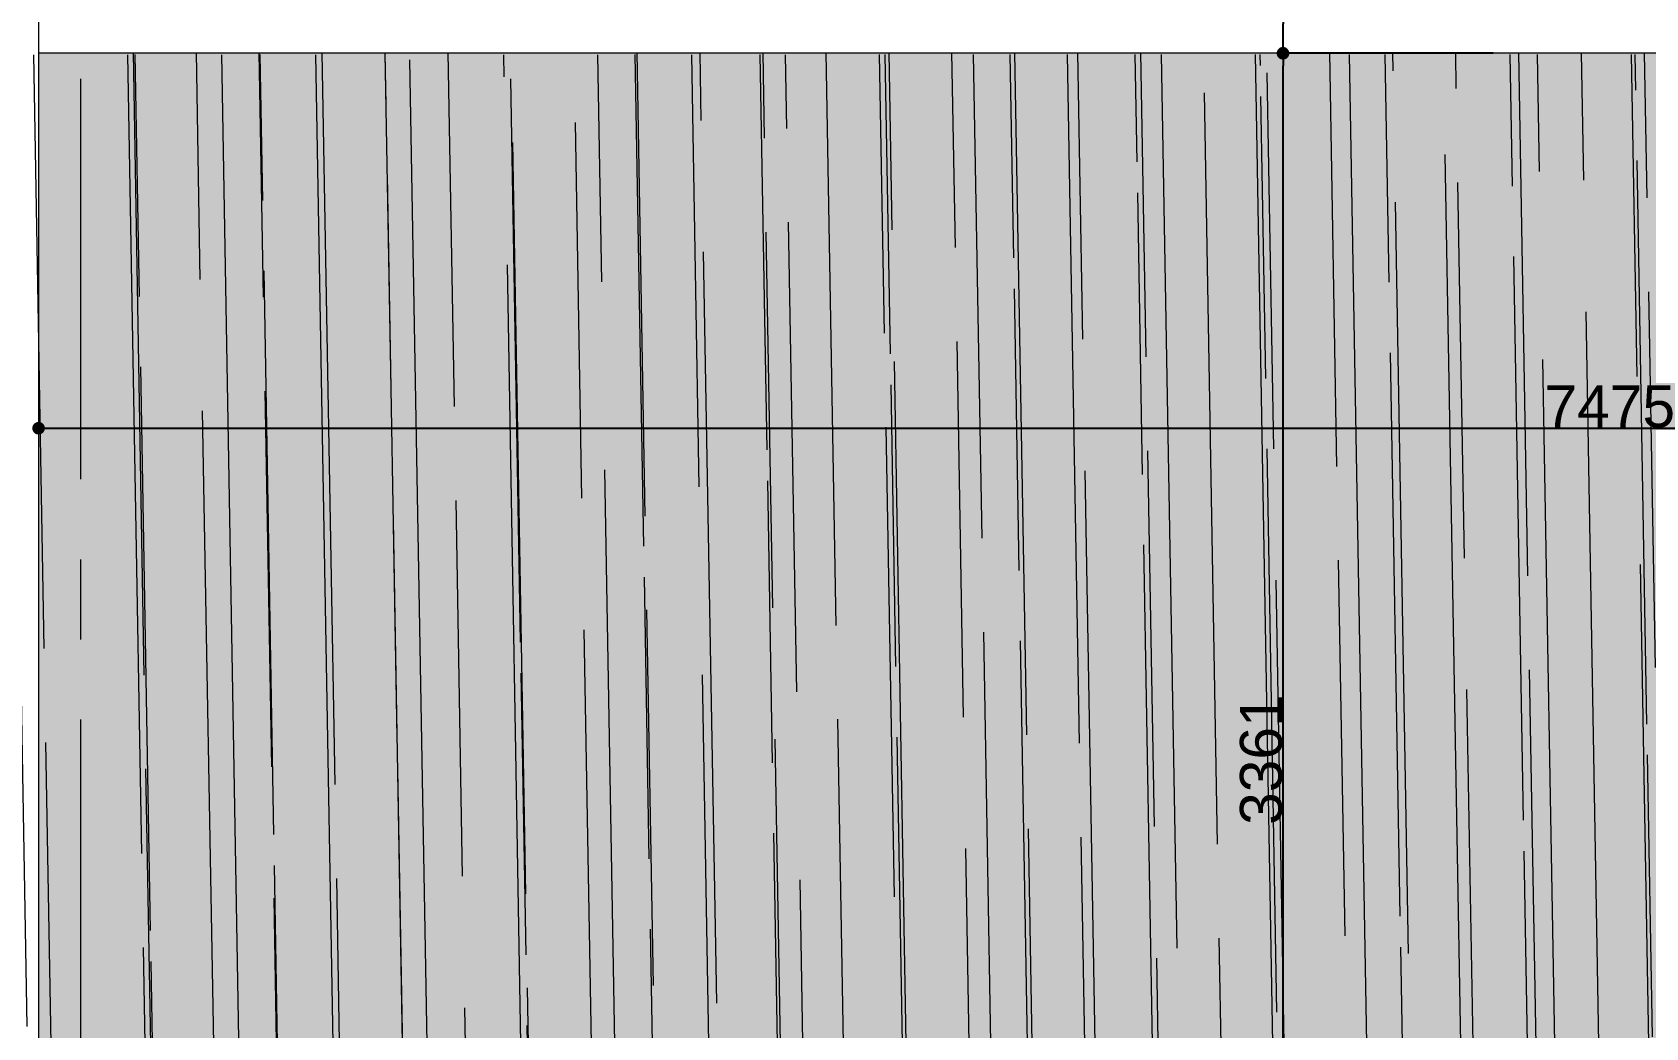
# Model space of a CAD drawing. Header units: millimetres. Extents: x 0 to 1313252738, y -131 to 560100888.
# Drawn here: x 1312631239 to 1312635077, y 560042593 to 560044962 of the extents above; entities that cross this region are included whole.
import ezdxf

# ---------------------------------------------------------------- set-up
doc = ezdxf.new("R2010")
doc.units = ezdxf.units.MM
doc.linetypes.add('CENTERX2', pattern=[101.60000000000001, 63.5, -12.7, 12.7, -12.7])
doc.layers.get('0').update_dxf_attribs({"lineweight": 0})
for name, color, linetype, lineweight in [('001通り芯', 6, 'CENTERX2', 0), ('002外周躯体', 7, 'Continuous', 13), ('003間仕切り', 7, 'Continuous', 13), ('004寸法', 7, 'Continuous', 0), ('009床', 7, 'Continuous', 5), ('棚(木)', 7, 'Continuous', 0)]:
    doc.layers.add(name, color=color, linetype=linetype, lineweight=lineweight)
doc.styles.add('onnjuku', font='arial.ttf')
doc.dimstyles.new('onnjuku', dxfattribs={"dimtxt": 100, "dimasz": 30, "dimexe": 1.25, "dimexo": 0.625, "dimtad": 1, "dimdec": 0, "dimtxsty": 'onnjuku', "dimblk": 'DOT', "dimcen": 2.5, "dimadec": 0, "dimazin": 0, "dimtfac": 1, "dimtdec": 0, "dimtmove": 0, "dimatfit": 3, "dimfxl": 500, "dimfxlon": 1, "dimarcsym": 0})

# ---------------------------------------------------------------- blocks, each defined once
blk = doc.blocks.new('_Dot')
at = {"color": 0, "linetype": 'ByBlock', "lineweight": -2}
blk.add_line((-0.5, 0), (-1, 0), dxfattribs=at)
at = {"color": 0, "linetype": 'ByBlock', "const_width": 0.5}
blk.add_lwpolyline([(-0.25, 0, 1), (0.25, 0, 1)], format="xyb", close=True, dxfattribs=at)
blk = doc.blocks.new('*D107')
at = {"layer": '004寸法', "color": 0, "lineweight": -2, "transparency": 16777216}
for p, q in [((1312634714.291944, 560044912.2331344), (1312634213.041944, 560044912.2331344)), ((1312634214.291944, 560041580.7331368), (1312634214.291944, 560044882.2331344)), ((1312634714.291944, 560041550.7331368), (1312634213.041944, 560041550.7331368))]:
    blk.add_line(p, q, dxfattribs=at)
at = {"layer": 'Defpoints', "color": 0, "transparency": 16777216}
for p in [(1312634214.291944, 560044912.2331344), (1312635001.625973, 560044912.2331344), (1312635001.625973, 560041550.7331368)]:
    blk.add_point(p, dxfattribs=at)
at = {"layer": '004寸法', "color": 0, "lineweight": -2, "transparency": 16777216, "xscale": 30, "yscale": 30, "zscale": 30}
for p, rotation in [((1312634214.291944, 560044912.2331344), 90), ((1312634214.291944, 560041550.7331368), 270)]:
    blk.add_blockref('_Dot', p, dxfattribs=dict(at, rotation=rotation))
at = {"layer": '004寸法', "color": 0, "transparency": 16777216, "insert": (1312634162.575539, 560043231.483135), "char_height": 100, "attachment_point": 5, "rotation": 90, "style": 'onnjuku'}
blk.add_mtext('3361', dxfattribs=at)
blk = doc.blocks.new('*D108')
at = {"layer": '004寸法', "color": 0, "lineweight": -2, "transparency": 16777216}
for p, q in [((1312631254.125972, 560044019.9916723), (1312631254.125972, 560044021.2416724)), ((1312638729.125972, 560044019.9916723), (1312638729.125972, 560044021.2416724)), ((1312631284.125972, 560044019.9916723), (1312638699.125972, 560044019.9916723))]:
    blk.add_line(p, q, dxfattribs=at)
at = {"layer": 'Defpoints', "color": 0, "transparency": 16777216}
for p in [(1312631254.125972, 560044019.9916723), (1312638729.125972, 560044019.9916723), (1312638729.125972, 560044019.9916723)]:
    blk.add_point(p, dxfattribs=at)
at = {"layer": '004寸法', "color": 0, "lineweight": -2, "transparency": 16777216, "xscale": 30, "yscale": 30, "zscale": 30, "rotation": 180}
blk.add_blockref('_Dot', (1312631254.125972, 560044019.9916723), dxfattribs=at)
at = {"layer": '004寸法', "color": 0, "lineweight": -2, "transparency": 16777216, "xscale": 30, "yscale": 30, "zscale": 30}
blk.add_blockref('_Dot', (1312638729.125972, 560044019.9916723), dxfattribs=at)
at = {"layer": '004寸法', "color": 0, "transparency": 16777216, "insert": (1312634991.625972, 560044071.4693327), "char_height": 100, "attachment_point": 5, "style": 'onnjuku'}
blk.add_mtext('7475', dxfattribs=at)
blk = doc.blocks.new('*D102')
at = {"layer": '004寸法', "color": 0, "lineweight": -2, "transparency": 16777216}
for p, q in [((1312634214.291945, 560045012.2331343), (1312634214.291945, 560045254.6700375)), ((1312634214.291945, 560045012.2331343), (1312634215.541945, 560045012.2331343)), ((1312634214.291945, 560044942.2331346), (1312634214.291945, 560044982.2331343)), ((1312634214.291945, 560044912.2331346), (1312634215.541945, 560044912.2331346))]:
    blk.add_line(p, q, dxfattribs=at)
at = {"layer": 'Defpoints', "color": 0, "transparency": 16777216}
for p in [(1312634214.291941, 560045012.2331343), (1312634214.291945, 560045012.2331343), (1312634214.291941, 560044912.2331346)]:
    blk.add_point(p, dxfattribs=at)
at = {"layer": '004寸法', "color": 0, "lineweight": -2, "transparency": 16777216, "xscale": 30, "yscale": 30, "zscale": 30}
for p, rotation in [((1312634214.291945, 560045012.2331343), 90), ((1312634214.291945, 560044912.2331346), 270)]:
    blk.add_blockref('_Dot', p, dxfattribs=dict(at, rotation=rotation))
at = {"layer": '004寸法', "color": 0, "transparency": 16777216, "insert": (1312634162.609646, 560045148.4515855), "char_height": 100, "attachment_point": 5, "rotation": 90, "style": 'onnjuku'}
blk.add_mtext('100', dxfattribs=at)

msp = doc.modelspace()

# ---------------------------------------------------------------- hatches: boundary and pattern name
at = {"layer": '009床', "true_color": 0x8e5f01, "transparency": 33554687}
h = msp.add_hatch(dxfattribs=at)
h.set_pattern_fill('AR-RROOF', color=46, scale=8.799999999999997, angle=91)
h.set_pattern_definition([(90.99999999999994, (68091.55091500282, -10975.83522522449), (-232.0680729724521, 487.7681431201229), [3352.8, -447.0399999999998, 1117.6, -223.5199999999999]), (90.99999999999994, (67974.61965728263, -10680.54938359552), (-293.3353606855426, -228.6742361308824), [670.5599999999998, -73.76159999999999, 1341.12, -167.64]), (90.99999999999994, (67899.63737076122, -10867.40806441765), (-170.0205928819892, 1159.513331006857), [1788.159999999999, -312.928, 894.0799999999997, -223.5199999999999])])
h.paths.add_polyline_path([(1312638729.125972, 560044912.233134), (1312631354.125972, 560044912.233134), (1312631354.125972, 560042010.7331394), (1312631829.125973, 560042010.7331394), (1312631829.125972, 560041777.233134), (1312631829.125972, 560041550.7331368), (1312635001.625972, 560041550.7331368), (1312636875.125972, 560041550.7331368), (1312636875.125972, 560041550.7331392), (1312636905.125972, 560041550.7331392), (1312638174.125972, 560041550.7331392), (1312638174.125972, 560042010.733134), (1312638729.125972, 560042010.733134)])
at = {"layer": '棚(木)', "true_color": 0xe6c6a8, "transparency": 33554556}
h = msp.add_hatch(color=9, dxfattribs=at)
h.dxf.hatch_style = 1
h.paths.add_polyline_path([(1312638729.125972, 560044912.233134), (1312631354.125972, 560044912.233134), (1312631354.125972, 560042010.7331394), (1312631829.125973, 560042010.7331394), (1312631829.125972, 560041777.233134), (1312631829.125972, 560041550.7331368), (1312635001.625972, 560041550.7331368), (1312636875.125972, 560041550.7331368), (1312636875.125972, 560041550.7331392), (1312636905.125972, 560041550.7331392), (1312638174.125972, 560041550.7331392), (1312638174.125972, 560042010.733134), (1312638729.125972, 560042010.733134)])
h.paths.add_polyline_path([(1312631354.125972, 560044912.233134), (1312631254.125972, 560044912.233134), (1312631254.125972, 560042010.7331394), (1312631354.125972, 560042010.7331394)])

# ---------------------------------------------------------------- linework, layer by layer
at = {"layer": '001通り芯', "ltscale": 15}
msp.add_line((1312631354.125972, 560049423.0251412), (1312631354.125972, 560030377.2331343), dxfattribs=at)
at = {"layer": '002外周躯体'}
msp.add_line((1312631254.125972, 560046712.233134), (1312631254.125972, 560041777.233134), dxfattribs=at)
at = {"layer": '003間仕切り'}
msp.add_line((1312646354.125972, 560044912.233134), (1312631254.125972, 560044912.233134), dxfattribs=at)

# ---------------------------------------------------------------- dimensions: what is measured, and where the dimension line sits
at = {"layer": '004寸法'}
for base, p1, p2, picture, middle in [((1312634214.291945, 560045012.2331343), (1312634214.291941, 560044912.2331344), (1312634214.291941, 560045012.233134), '*D102', (1312634162.609646, 560045148.4515855)), ((1312634214.291944, 560044912.2331344), (1312635001.625972, 560041550.7331368), (1312635001.625972, 560044912.233134), '*D107', (1312634162.575539, 560043231.483135))]:
    dim = msp.add_linear_dim(base=base, p1=p1, p2=p2, angle=90, dimstyle='onnjuku', dxfattribs=at)
    dim.commit()
    dim.dimension.update_dxf_attribs({"geometry": picture, "text_midpoint": middle})
dim = msp.add_linear_dim(base=(1312638729.125972, 560044019.9916723), p1=(1312631254.125972, 560044019.9916723), p2=(1312638729.125972, 560044019.9916723), dimstyle='onnjuku', dxfattribs=at)
dim.commit()
dim.dimension.update_dxf_attribs({"geometry": '*D108', "text_midpoint": (1312634991.625972, 560044071.4693327)})

doc.saveas('drawing.dxf')
